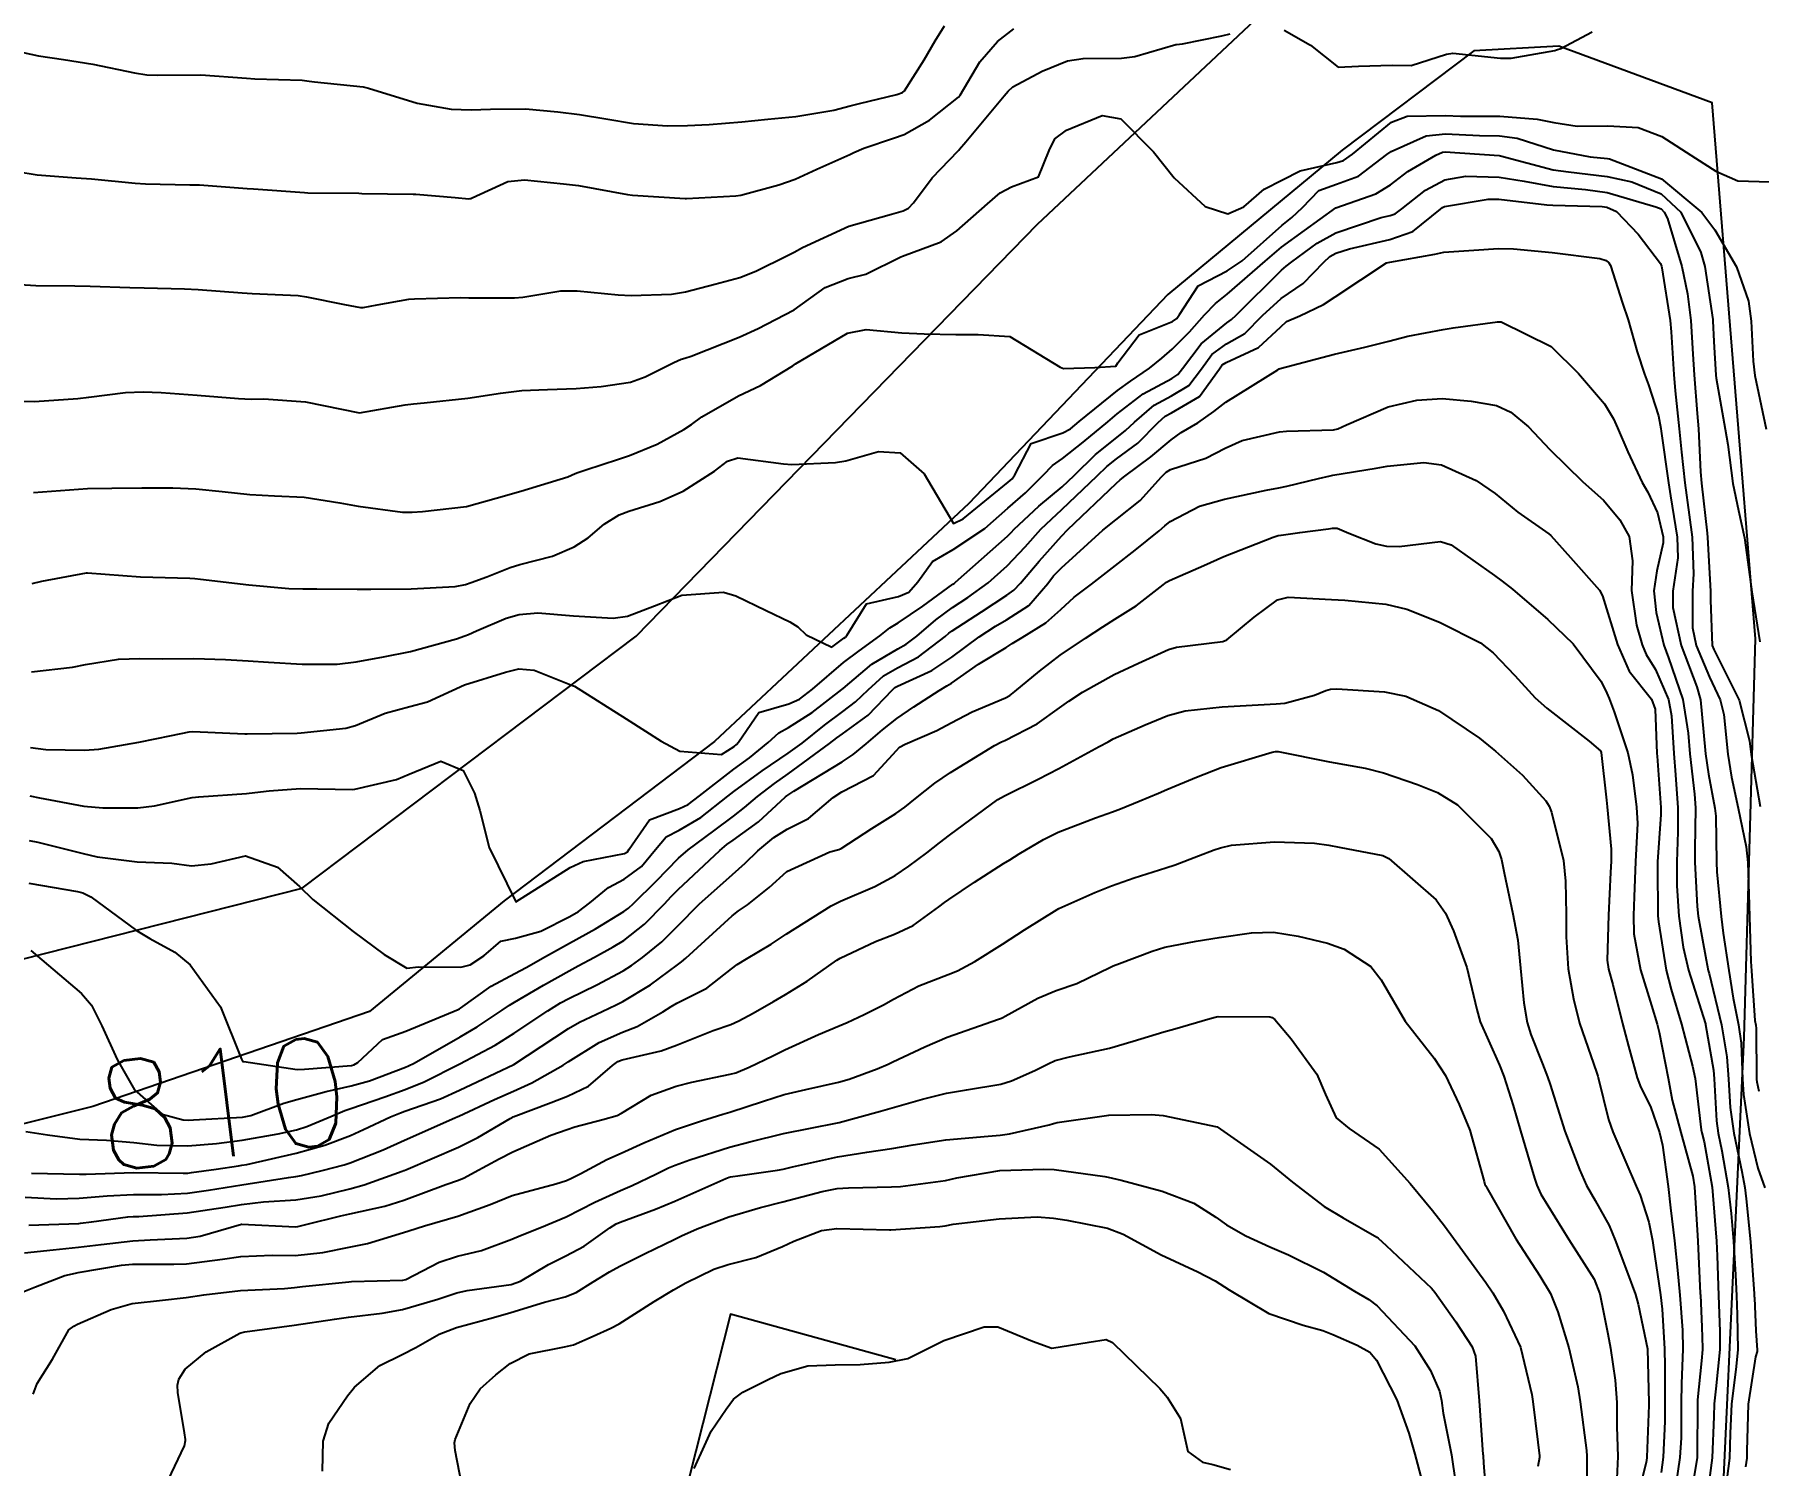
# Model space of a CAD drawing. Header units: metres. Extents: x 307586 to 320046, y 7427249 to 7434250.
# Drawn here: x 319513.1 to 319576.8, y 7427996.4 to 7428049.3 of the extents above; entities that cross this region are included whole.
import ezdxf
from ezdxf.enums import TextEntityAlignment as Align

# ---------------------------------------------------------------- set-up
doc = ezdxf.new("R2010")
doc.units = ezdxf.units.M
doc.header["$MEASUREMENT"] = 0
for name, color, linetype in [('Cotas', 45, 'Continuous'), ('Curvas de Nivel 1m', 11, 'Continuous'), ('Curvas de Nivel 5m', 15, 'Continuous'), ('Edificações', 30, 'Continuous'), ('Vias Secundárias', 230, 'Continuous')]:
    doc.layers.add(name, color=color, linetype=linetype)
doc.styles.add('Style-STANDARD', font='STANDARD.shx')

msp = doc.modelspace()

# ---------------------------------------------------------------- linework, layer by layer
at = {"layer": 'Curvas de Nivel 1m', "flags": 128}
for points, elevation in [([(319511.922, 7428048.808), (319513.233, 7428048.522), (319514.147, 7428048.381), (319515.231, 7428048.211), (319516.772, 7428047.89), (319517.227, 7428047.818), (319517.61, 7428047.808), (319519.227, 7428047.824), (319520.912, 7428047.697), (319521.226, 7428047.671), (319522.969, 7428047.619), (319523.225, 7428047.59), (319523.427, 7428047.559), (319525.223, 7428047.377), (319525.422, 7428047.328), (319527.218, 7428046.77), (319528.472, 7428046.548), (319529.215, 7428046.526), (319529.933, 7428046.555), (319531.216, 7428046.561), (319532.422, 7428046.455), (319533.214, 7428046.355), (319534.188, 7428046.195), (319535.211, 7428046.024), (319536.47, 7428045.938), (319537.21, 7428045.947), (319538.012, 7428045.979), (319539.212, 7428046.08), (319540.179, 7428046.184), (319541.214, 7428046.281), (319542.61, 7428046.512), (319543.219, 7428046.675), (319543.562, 7428046.764), (319544.944, 7428047.093), (319545.152, 7428047.163), (319545.225, 7428047.234), (319545.955, 7428048.37), (319546.363, 7428049.079), (319546.706, 7428049.628)], 798), ([(319512.426, 7428044.246), (319513.183, 7428044.12), (319514.62, 7428044.019), (319515.181, 7428043.982), (319516.795, 7428043.818), (319517.178, 7428043.788), (319518.822, 7428043.761), (319519.178, 7428043.753), (319520.933, 7428043.626), (319521.176, 7428043.607), (319523.055, 7428043.471), (319523.175, 7428043.465), (319525.064, 7428043.442), (319525.175, 7428043.438), (319527.071, 7428043.415), (319527.174, 7428043.411), (319528.62, 7428043.288), (319529.133, 7428043.241), (319529.173, 7428043.245), (319529.198, 7428043.254), (319529.248, 7428043.279), (319530.568, 7428043.88), (319531.183, 7428043.939), (319532.621, 7428043.798), (319533.18, 7428043.728), (319534.988, 7428043.4), (319535.175, 7428043.373), (319537.116, 7428043.248), (319537.174, 7428043.249), (319538.989, 7428043.35), (319539.176, 7428043.377), (319540.577, 7428043.751), (319541.185, 7428043.963), (319541.986, 7428044.333), (319543.2, 7428044.882), (319543.358, 7428044.951), (319543.717, 7428045.105), (319544.824, 7428045.476), (319545.208, 7428045.618), (319546.152, 7428046.142), (319547.222, 7428046.999), (319547.276, 7428047.069), (319548.004, 7428048.296), (319548.658, 7428049.049), (319549.258, 7428049.519)], 799), ([(319511.381, 7428035.791), (319513.086, 7428035.754), (319514.678, 7428035.863), (319515.088, 7428035.916), (319516.443, 7428036.083), (319517.09, 7428036.109), (319517.757, 7428036.087), (319519.089, 7428035.98), (319520.612, 7428035.86), (319521.087, 7428035.838), (319521.558, 7428035.844), (319523.087, 7428035.736), (319525.083, 7428035.33), (319526.77, 7428035.629), (319527.086, 7428035.667), (319527.478, 7428035.695), (319529.089, 7428035.868), (319530.295, 7428036.064), (319531.092, 7428036.154), (319532.034, 7428036.188), (319533.093, 7428036.229), (319534.014, 7428036.301), (319535.095, 7428036.46), (319535.642, 7428036.66), (319536.702, 7428037.194), (319536.979, 7428037.317), (319537.105, 7428037.352), (319537.344, 7428037.425), (319539.113, 7428038.133), (319539.822, 7428038.447), (319541.123, 7428039.124), (319541.147, 7428039.14), (319542.29, 7428039.968), (319543.141, 7428040.29), (319543.799, 7428040.451), (319545.088, 7428041.091), (319545.153, 7428041.119), (319546.583, 7428041.652), (319547.163, 7428042.052), (319548.286, 7428043.053), (319548.76, 7428043.465), (319549.183, 7428043.682), (319550.17, 7428044.048), (319550.564, 7428045.026), (319550.777, 7428045.455), (319551.211, 7428045.781), (319552.533, 7428046.318), (319553.215, 7428046.2), (319554.423, 7428044.978), (319555.189, 7428044.015), (319556.337, 7428042.958), (319557.17, 7428042.68), (319557.767, 7428042.941), (319558.512, 7428043.601), (319559.188, 7428043.943), (319559.838, 7428044.269), (319561.198, 7428044.578), (319561.442, 7428044.653), (319561.771, 7428044.891), (319563.215, 7428046.069), (319563.794, 7428046.287), (319565.218, 7428046.311), (319565.767, 7428046.295), (319567.218, 7428046.293), (319568.594, 7428046.186), (319569.216, 7428046.059), (319570.077, 7428045.929), (319571.214, 7428045.938), (319572.329, 7428045.879), (319573.211, 7428045.547), (319574.446, 7428044.738), (319575.196, 7428044.263), (319576.01, 7428043.903), (319577.19, 7428043.871)], 801), ([(319513.042, 7428032.382), (319514.041, 7428032.462), (319515.044, 7428032.535), (319515.939, 7428032.546), (319517.044, 7428032.558), (319518.197, 7428032.565), (319519.044, 7428032.521), (319520.013, 7428032.42), (319521.042, 7428032.312), (319521.946, 7428032.27), (319523.042, 7428032.216), (319524.364, 7428032.012), (319525.038, 7428031.886), (319526.683, 7428031.667), (319527.036, 7428031.661), (319527.415, 7428031.682), (319529.039, 7428031.872), (319530.137, 7428032.174), (319531.045, 7428032.442), (319532.783, 7428032.967), (319533.051, 7428033.086), (319533.154, 7428033.127), (319533.454, 7428033.226), (319534.656, 7428033.617), (319535.061, 7428033.754), (319536.09, 7428034.178), (319537.076, 7428034.715), (319537.358, 7428034.906), (319537.735, 7428035.18), (319539.091, 7428035.956), (319539.904, 7428036.343), (319541.102, 7428037.069), (319541.201, 7428037.139), (319543.115, 7428038.278), (319543.812, 7428038.407), (319545.121, 7428038.283), (319545.946, 7428038.256), (319547.12, 7428038.23), (319547.949, 7428038.229), (319549.12, 7428038.153), (319550.97, 7428037.021), (319551.102, 7428036.974), (319552.251, 7428037.003), (319553.037, 7428037.058), (319553.106, 7428037.181), (319553.89, 7428038.214), (319555.129, 7428038.706), (319555.282, 7428038.817), (319555.385, 7428038.967), (319556.08, 7428040.024), (319557.149, 7428040.584), (319557.697, 7428040.942), (319559.166, 7428042.254), (319559.539, 7428042.546), (319559.928, 7428042.912), (319560.537, 7428043.552), (319561.186, 7428043.785), (319562.002, 7428044.077), (319563.045, 7428044.872), (319563.204, 7428044.993), (319564.499, 7428045.568), (319565.211, 7428045.637), (319566.466, 7428045.582), (319567.21, 7428045.568), (319567.864, 7428045.475), (319569.205, 7428045.052), (319570.559, 7428044.786), (319571.202, 7428044.725), (319571.268, 7428044.713), (319573.191, 7428043.98), (319574.679, 7428042.735), (319575.167, 7428042.096), (319575.964, 7428040.722), (319576.405, 7428039.453), (319576.507, 7428038.716), (319576.584, 7428037.242), (319576.642, 7428036.715), (319577.061, 7428034.733)], 802), ([(319512.999, 7428029.028), (319513.351, 7428029.115), (319515.003, 7428029.416), (319515.035, 7428029.417), (319517.001, 7428029.274), (319518.817, 7428029.219), (319519.001, 7428029.209), (319519.218, 7428029.181), (319520.999, 7428028.978), (319522.48, 7428028.84), (319522.998, 7428028.83), (319523.51, 7428028.832), (319524.998, 7428028.812), (319525.511, 7428028.812), (319526.998, 7428028.824), (319528.624, 7428028.91), (319529, 7428028.99), (319529.216, 7428029.062), (319529.793, 7428029.272), (319530.651, 7428029.621), (319531.01, 7428029.728), (319532.217, 7428030.04), (319533.02, 7428030.38), (319533.54, 7428030.71), (319534.134, 7428031.219), (319534.683, 7428031.567), (319535.038, 7428031.699), (319536.184, 7428032.056), (319537.045, 7428032.432), (319538.2, 7428033.173), (319538.682, 7428033.542), (319539.061, 7428033.673), (319540.751, 7428033.45), (319541.057, 7428033.42), (319542.681, 7428033.494), (319543.06, 7428033.559), (319544.262, 7428033.901), (319545.064, 7428033.849), (319545.953, 7428033.081), (319547.035, 7428031.239), (319547.387, 7428031.415), (319549.05, 7428032.768), (319549.198, 7428032.892), (319549.302, 7428033.038), (319549.907, 7428034.195), (319551.077, 7428034.597), (319551.353, 7428034.741), (319551.675, 7428035.011), (319553.095, 7428036.159), (319553.579, 7428036.504), (319554.273, 7428036.978), (319554.733, 7428037.349), (319555.114, 7428037.679), (319555.757, 7428038.33), (319556.311, 7428038.958), (319556.715, 7428039.377), (319557.141, 7428039.711), (319558.554, 7428040.929), (319559.158, 7428041.455), (319560.003, 7428042.074), (319561.156, 7428042.9), (319562.638, 7428043.421), (319563.186, 7428043.76), (319563.815, 7428044.243), (319564.854, 7428044.853), (319565.097, 7428044.958), (319565.204, 7428044.971), (319567.191, 7428044.843), (319567.248, 7428044.829), (319569.196, 7428044.307), (319569.758, 7428044.231), (319571.192, 7428044.062), (319572.093, 7428043.863), (319573.183, 7428043.42), (319573.908, 7428042.743), (319574.643, 7428041.25), (319574.789, 7428040.734), (319575.086, 7428038.778), (319575.089, 7428038.73), (319575.121, 7428037.968), (319575.196, 7428036.729), (319575.213, 7428036.618), (319575.548, 7428034.725), (319575.643, 7428034.156), (319575.834, 7428032.722), (319576.035, 7428031.728), (319576.258, 7428030.718), (319576.46, 7428029.274), (319576.536, 7428028.715), (319576.826, 7428026.871)], 803), ([(319512.966, 7428025.761), (319514.484, 7428025.938), (319514.969, 7428026.03), (319516.179, 7428026.23), (319516.971, 7428026.259), (319517.797, 7428026.243), (319518.971, 7428026.254), (319520.14, 7428026.219), (319520.971, 7428026.17), (319521.724, 7428026.122), (319522.97, 7428026.048), (319524.262, 7428026.045), (319524.971, 7428026.126), (319525.981, 7428026.311), (319526.975, 7428026.51), (319528.674, 7428026.979), (319528.981, 7428027.091), (319529.114, 7428027.146), (319529.411, 7428027.276), (319530.511, 7428027.742), (319530.989, 7428027.882), (319531.68, 7428027.94), (319532.989, 7428027.831), (319534.459, 7428027.745), (319534.989, 7428027.818), (319535.989, 7428028.204), (319536.997, 7428028.589), (319538.533, 7428028.702), (319538.997, 7428028.572), (319540.114, 7428028.026), (319540.988, 7428027.605), (319541.28, 7428027.429), (319541.596, 7428027.131), (319542.541, 7428026.679), (319542.982, 7428027.003), (319543.043, 7428027.049), (319543.097, 7428027.109), (319543.819, 7428028.278), (319545.005, 7428028.55), (319545.387, 7428028.706), (319545.721, 7428029.083), (319546.26, 7428029.839), (319547.025, 7428030.287), (319548.187, 7428031.053), (319549.041, 7428031.806), (319549.699, 7428032.381), (319550.353, 7428033.027), (319550.692, 7428033.39), (319551.062, 7428033.65), (319551.83, 7428034.25), (319552.732, 7428034.995), (319553.086, 7428035.29), (319554.041, 7428036.033), (319555.099, 7428036.601), (319555.326, 7428036.742), (319555.501, 7428036.966), (319556.19, 7428037.886), (319557.129, 7428038.66), (319557.3, 7428038.778), (319557.482, 7428038.945), (319559.15, 7428040.597), (319559.323, 7428040.747), (319559.538, 7428040.916), (319560.47, 7428041.596), (319561.164, 7428041.976), (319562.839, 7428042.544), (319563.17, 7428042.62), (319563.353, 7428042.686), (319563.6, 7428042.866), (319564.476, 7428043.564), (319565.189, 7428043.938), (319565.958, 7428044.076), (319567.191, 7428044.033), (319568.118, 7428043.887), (319569.186, 7428043.694), (319570.384, 7428043.589), (319571.183, 7428043.47), (319572.986, 7428042.942), (319573.175, 7428042.863), (319573.295, 7428042.749), (319573.412, 7428042.506), (319573.948, 7428040.742), (319574.157, 7428039.726), (319574.276, 7428038.739), (319574.357, 7428037.495), (319574.399, 7428036.737), (319574.516, 7428035.308), (319574.558, 7428034.735), (319574.639, 7428033.155), (319574.672, 7428032.734), (319574.881, 7428030.885), (319574.895, 7428030.731), (319575.005, 7428028.738), (319575.008, 7428028.405), (319575.066, 7428026.729), (319575.125, 7428026.585), (319576.066, 7428024.719), (319576.445, 7428023.21), (319576.507, 7428022.714), (319576.839, 7428020.786)], 804), ([(319512.909, 7428021.183), (319513.262, 7428021.112), (319514.903, 7428020.804), (319515.607, 7428020.738), (319516.903, 7428020.741), (319517.516, 7428020.808), (319518.909, 7428021.114), (319519.158, 7428021.149), (319520.911, 7428021.269), (319521.014, 7428021.276), (319521.754, 7428021.367), (319522.914, 7428021.446), (319524.826, 7428021.418), (319524.914, 7428021.422), (319526.452, 7428021.78), (319526.92, 7428021.978), (319528.098, 7428022.465), (319528.921, 7428022.118), (319529.339, 7428021.276), (319529.533, 7428020.644), (319529.883, 7428019.27), (319530.863, 7428017.26), (319532.876, 7428018.539), (319533.354, 7428018.749), (319534.881, 7428019.054), (319534.984, 7428019.107), (319535.049, 7428019.208), (319535.804, 7428020.296), (319536.906, 7428020.709), (319537.236, 7428020.857), (319537.65, 7428021.179), (319538.923, 7428022.172), (319539.494, 7428022.588), (319540.183, 7428023.148), (319540.578, 7428023.504), (319540.941, 7428023.708), (319541.812, 7428024.265), (319542.915, 7428025.111), (319542.963, 7428025.148), (319544.023, 7428026.049), (319544.978, 7428026.612), (319545.285, 7428026.781), (319545.678, 7428027.083), (319546.384, 7428027.684), (319546.999, 7428028.133), (319547.559, 7428028.507), (319548.312, 7428029.051), (319549.019, 7428029.674), (319549.682, 7428030.378), (319550.259, 7428031.028), (319550.653, 7428031.407), (319551.04, 7428031.754), (319552.338, 7428033.001), (319552.703, 7428033.351), (319553.062, 7428033.627), (319553.846, 7428034.208), (319554.594, 7428034.975), (319554.85, 7428035.208), (319555.087, 7428035.328), (319556.123, 7428035.93), (319556.857, 7428036.952), (319556.957, 7428037.1), (319557.107, 7428037.192), (319558.307, 7428037.74), (319559.127, 7428038.507), (319559.34, 7428038.707), (319559.834, 7428038.913), (319560.708, 7428039.333), (319561.14, 7428039.618), (319563.037, 7428040.872), (319563.153, 7428040.902), (319564.814, 7428041.196), (319565.157, 7428041.262), (319566.624, 7428041.369), (319567.159, 7428041.397), (319567.728, 7428041.391), (319569.158, 7428041.26), (319570.91, 7428041.028), (319571.155, 7428040.958), (319571.25, 7428040.875), (319571.304, 7428040.778), (319571.752, 7428039.384), (319571.956, 7428038.768), (319572.294, 7428037.584), (319572.56, 7428036.758), (319572.715, 7428036.371), (319573.088, 7428035.217), (319573.168, 7428034.749), (319573.182, 7428034.648), (319573.448, 7428032.746), (319573.524, 7428032.27), (319573.772, 7428030.743), (319573.791, 7428029.977), (319573.615, 7428028.744), (319573.609, 7428028.139), (319573.926, 7428026.741), (319574.498, 7428025.204), (319574.634, 7428024.733), (319574.804, 7428022.862), (319574.813, 7428022.731), (319574.925, 7428021.986), (319575.165, 7428020.727), (319575.206, 7428020.431), (319575.221, 7428018.727), (319575.237, 7428018.377), (319575.392, 7428016.725), (319575.469, 7428016.112), (319575.687, 7428014.722), (319575.846, 7428013.701), (319576.042, 7428012.718), (319576.137, 7428012.048), (319576.191, 7428010.709), (319576.228, 7428010.149), (319576.443, 7428008.705), (319576.754, 7428007.429), (319577.007, 7428006.697)], 806), ([(319512.884, 7428019.535), (319513.202, 7428019.467), (319514.879, 7428019.053), (319515.399, 7428018.923), (319516.876, 7428018.744), (319518.152, 7428018.688), (319518.875, 7428018.598), (319519.605, 7428018.664), (319520.879, 7428018.959), (319522.062, 7428018.55), (319522.868, 7428017.826), (319523.358, 7428017.345), (319524.851, 7428016.17), (319525.994, 7428015.318), (319526.836, 7428014.817), (319527.274, 7428014.866), (319528.836, 7428014.847), (319529.182, 7428014.932), (319529.677, 7428015.272), (319530.306, 7428015.808), (319530.85, 7428015.919), (319531.783, 7428016.177), (319532.858, 7428016.728), (319533.179, 7428016.908), (319533.595, 7428017.223), (319534.294, 7428017.79), (319534.872, 7428018.102), (319535.511, 7428018.569), (319536.022, 7428019.199), (319536.424, 7428019.661), (319536.894, 7428019.912), (319537.7, 7428020.379), (319538.691, 7428021.163), (319538.915, 7428021.341), (319539.967, 7428022.105), (319540.929, 7428022.759), (319541.442, 7428023.132), (319542.27, 7428023.793), (319542.951, 7428024.292), (319543.412, 7428024.649), (319543.877, 7428025.101), (319544.449, 7428025.614), (319544.971, 7428025.909), (319545.743, 7428026.315), (319546.722, 7428027.073), (319546.864, 7428027.192), (319546.986, 7428027.282), (319548.066, 7428027.985), (319549.006, 7428028.589), (319549.269, 7428028.778), (319549.515, 7428029.035), (319550.204, 7428029.846), (319551.031, 7428030.78), (319551.258, 7428031.017), (319553.05, 7428032.725), (319553.188, 7428032.853), (319553.362, 7428032.987), (319554.33, 7428033.711), (319555.073, 7428034.331), (319555.442, 7428034.602), (319556.061, 7428034.96), (319556.658, 7428035.383), (319557.091, 7428035.728), (319559.013, 7428036.921), (319559.07, 7428036.954), (319559.104, 7428036.965), (319560.642, 7428037.372), (319561.112, 7428037.503), (319562.237, 7428037.762), (319563.12, 7428037.979), (319563.825, 7428038.16), (319565.126, 7428038.413), (319565.501, 7428038.472), (319567.131, 7428038.697), (319567.267, 7428038.692), (319569.118, 7428037.777), (319570.13, 7428036.79), (319571.092, 7428035.658), (319571.42, 7428035.109), (319571.568, 7428034.773), (319571.947, 7428033.89), (319572.484, 7428032.759), (319572.694, 7428032.4), (319573.042, 7428031.638), (319573.254, 7428030.748), (319573.253, 7428030.525), (319573.02, 7428029.496), (319572.908, 7428028.752), (319573.001, 7428027.96), (319573.285, 7428026.747), (319573.45, 7428026.274), (319573.987, 7428024.74), (319574.182, 7428023.5), (319574.238, 7428022.737), (319574.409, 7428021.244), (319574.444, 7428020.735), (319574.428, 7428019.204), (319574.43, 7428018.735), (319574.505, 7428017.097), (319574.544, 7428016.733), (319574.847, 7428015.124), (319574.923, 7428014.729), (319574.95, 7428014.62), (319575.41, 7428012.724), (319575.613, 7428011.534), (319575.668, 7428010.717), (319575.732, 7428009.665), (319575.868, 7428008.714), (319576.164, 7428007.297), (319576.267, 7428006.707), (319576.32, 7428006.288), (319576.485, 7428004.704), (319576.619, 7428002.777), (319576.622, 7428002.701), (319576.624, 7428002.633), (319576.68, 7428001.417), (319576.727, 7428000.699), (319576.722, 7428000.65), (319576.67, 7428000.456), (319576.398, 7427998.704), (319576.349, 7427996.982), (319576.342, 7427996.704), (319576.299, 7427996.384)], 807), ([(319512.868, 7428017.956), (319514.67, 7428017.647), (319514.864, 7428017.6), (319515.157, 7428017.447), (319516.851, 7428016.202), (319517.338, 7428015.913), (319518.263, 7428015.409), (319518.836, 7428014.935), (319519.958, 7428013.389), (319520.725, 7428011.449), (319520.765, 7428011.38), (319520.793, 7428011.365), (319520.812, 7428011.361), (319522.789, 7428011.072), (319523.06, 7428011.076), (319524.791, 7428011.222), (319524.879, 7428011.242), (319525.024, 7428011.328), (319525.943, 7428012.177), (319526.805, 7428012.491), (319528.737, 7428013.281), (319528.786, 7428013.308), (319528.814, 7428013.33), (319529.951, 7428014.144), (319530.833, 7428014.619), (319531.251, 7428014.839), (319531.958, 7428015.243), (319532.848, 7428015.736), (319533.81, 7428016.264), (319534.86, 7428016.902), (319535.033, 7428017.036), (319535.214, 7428017.206), (319536.047, 7428018.023), (319536.88, 7428018.879), (319537.232, 7428019.185), (319538.175, 7428019.889), (319538.902, 7428020.429), (319539.313, 7428020.749), (319539.792, 7428021.151), (319540.423, 7428021.64), (319540.921, 7428021.992), (319542.455, 7428023.117), (319542.724, 7428023.325), (319542.938, 7428023.476), (319543.882, 7428024.167), (319544.776, 7428025.092), (319544.873, 7428025.181), (319544.964, 7428025.232), (319546.235, 7428025.813), (319546.975, 7428026.301), (319547.986, 7428027.055), (319548.581, 7428027.455), (319548.993, 7428027.689), (319549.815, 7428028.218), (319550.517, 7428029.025), (319550.733, 7428029.306), (319551.019, 7428029.602), (319552.553, 7428030.997), (319553.037, 7428031.378), (319553.933, 7428032.092), (319554.72, 7428032.973), (319554.887, 7428033.14), (319555.057, 7428033.238), (319556.362, 7428033.659), (319557.069, 7428034.026), (319557.701, 7428034.313), (319559.079, 7428034.629), (319559.338, 7428034.659), (319561.08, 7428034.708), (319561.239, 7428034.74), (319561.558, 7428034.893), (319563.09, 7428035.552), (319564.149, 7428035.803), (319565.093, 7428035.855), (319566.164, 7428035.767), (319567.091, 7428035.604), (319567.624, 7428035.358), (319568.277, 7428034.812), (319569.071, 7428033.979), (319570.288, 7428032.788), (319571.046, 7428032.101), (319571.649, 7428031.381), (319571.999, 7428030.766), (319572.127, 7428029.867), (319572.079, 7428028.764), (319572.264, 7428027.491), (319572.473, 7428026.758), (319572.63, 7428026.405), (319572.974, 7428025.852), (319573.457, 7428024.745), (319573.562, 7428024.135), (319573.646, 7428022.743), (319573.711, 7428021.956), (319573.799, 7428020.741), (319573.794, 7428019.851), (319573.758, 7428018.741), (319573.766, 7428017.855), (319573.836, 7428016.74), (319573.995, 7428015.595), (319574.186, 7428014.737), (319574.813, 7428012.755), (319574.818, 7428012.73), (319575.11, 7428011.04), (319575.14, 7428010.725), (319575.228, 7428009.174), (319575.288, 7428008.722), (319575.423, 7428008.06), (319575.659, 7428006.716), (319575.762, 7428005.744), (319575.853, 7428004.713), (319575.933, 7428003.483), (319575.962, 7428002.711), (319575.988, 7428002.013), (319576.009, 7428000.71), (319575.943, 7427999.988), (319575.774, 7427998.713), (319575.733, 7427997.617), (319575.701, 7427996.714), (319575.565, 7427995.668)], 808), ([(319512.943, 7428015.469), (319514.819, 7428013.882), (319515.189, 7428013.446), (319515.563, 7428012.684), (319516.138, 7428011.437), (319516.776, 7428010.319), (319517.8, 7428009.414), (319518.568, 7428009.21), (319518.761, 7428009.2), (319518.949, 7428009.21), (319520.762, 7428009.312), (319521.079, 7428009.375), (319522.298, 7428009.829), (319522.772, 7428009.961), (319523.858, 7428010.258), (319524.78, 7428010.467), (319525.454, 7428010.652), (319526.791, 7428011.152), (319526.9, 7428011.199), (319527.107, 7428011.305), (319528.803, 7428012.271), (319529.44, 7428012.641), (319530.363, 7428013.264), (319530.631, 7428013.447), (319530.817, 7428013.56), (319531.886, 7428014.185), (319532.835, 7428014.716), (319533.168, 7428014.897), (319533.775, 7428015.221), (319534.461, 7428015.599), (319534.849, 7428015.834), (319535.621, 7428016.437), (319536.351, 7428017.195), (319536.599, 7428017.46), (319536.868, 7428017.726), (319538.398, 7428019.167), (319538.664, 7428019.386), (319538.889, 7428019.542), (319539.827, 7428020.223), (319540.831, 7428021.141), (319540.877, 7428021.177), (319540.914, 7428021.205), (319541.135, 7428021.356), (319542.926, 7428022.434), (319543.332, 7428022.703), (319543.803, 7428023.101), (319544.414, 7428023.622), (319544.947, 7428024.041), (319545.574, 7428024.463), (319546.506, 7428025.075), (319546.793, 7428025.243), (319546.966, 7428025.349), (319547.964, 7428026.046), (319548.979, 7428026.661), (319549.203, 7428026.815), (319549.57, 7428027.034), (319550.446, 7428027.57), (319550.999, 7428028.065), (319551.496, 7428028.523), (319552.13, 7428029.003), (319553.02, 7428029.693), (319553.749, 7428030.259), (319554.63, 7428030.974), (319554.845, 7428031.162), (319555.036, 7428031.319), (319556.119, 7428031.882), (319557.045, 7428032.146), (319558.592, 7428032.471), (319559.049, 7428032.563), (319559.346, 7428032.621), (319560.518, 7428032.905), (319560.947, 7428033.008), (319561.055, 7428033.026), (319562.647, 7428033.288), (319563.06, 7428033.365), (319564.418, 7428033.501), (319565.061, 7428033.414), (319566.349, 7428032.837), (319567.048, 7428032.345), (319567.885, 7428031.661), (319569.033, 7428030.858), (319569.104, 7428030.799), (319569.834, 7428029.982), (319570.906, 7428028.781), (319571.01, 7428028.575), (319571.571, 7428026.771), (319572, 7428025.791), (319572.827, 7428024.752), (319572.957, 7428024.382), (319573.026, 7428022.749), (319573.034, 7428022.647), (319573.168, 7428020.747), (319573.171, 7428020.487), (319573.045, 7428018.748), (319573.04, 7428018.599), (319573.059, 7428016.748), (319573.079, 7428016.53), (319573.37, 7428014.745), (319573.551, 7428014.024), (319573.927, 7428012.739), (319574.34, 7428011.192), (319574.432, 7428010.734), (319574.66, 7428008.845), (319574.688, 7428008.731), (319574.768, 7428008.402), (319575.06, 7428006.725), (319575.189, 7428005.185), (319575.223, 7428004.722), (319575.256, 7428004.181), (319575.305, 7428002.721), (319575.349, 7428001.389), (319575.346, 7428000.72), (319575.206, 7427999.269), (319575.145, 7427998.723), (319575.124, 7427998.245), (319575.063, 7427996.723), (319574.831, 7427994.952)], 809), ([(319512.969, 7428007.239), (319514.74, 7428007.197), (319514.984, 7428007.204), (319516.741, 7428007.259), (319518.577, 7428007.239), (319518.741, 7428007.245), (319518.878, 7428007.263), (319519.794, 7428007.389), (319520.616, 7428007.509), (319520.744, 7428007.529), (319520.929, 7428007.562), (319522.749, 7428007.982), (319523.812, 7428008.28), (319524.756, 7428008.635), (319525.236, 7428008.847), (319526.232, 7428009.315), (319526.606, 7428009.471), (319526.766, 7428009.526), (319528.079, 7428009.985), (319528.778, 7428010.301), (319529.437, 7428010.62), (319530.793, 7428011.26), (319532.806, 7428012.583), (319533.213, 7428012.822), (319534.049, 7428013.218), (319534.572, 7428013.457), (319534.818, 7428013.581), (319535.834, 7428014.194), (319536.839, 7428014.942), (319536.981, 7428015.048), (319537.15, 7428015.185), (319538.859, 7428016.753), (319539.087, 7428016.931), (319539.422, 7428017.154), (319540.224, 7428017.792), (319540.875, 7428018.382), (319542.465, 7428019.116), (319542.795, 7428019.201), (319542.885, 7428019.235), (319544.016, 7428019.979), (319544.905, 7428020.532), (319545.231, 7428020.764), (319545.627, 7428021.083), (319546.345, 7428021.65), (319546.923, 7428022.047), (319548.555, 7428023.046), (319548.803, 7428023.174), (319548.936, 7428023.227), (319550.132, 7428023.841), (319550.954, 7428024.426), (319551.293, 7428024.68), (319551.795, 7428025.008), (319552.97, 7428025.663), (319553.872, 7428026.083), (319554.979, 7428026.584), (319555.275, 7428026.672), (319556.982, 7428026.884), (319557.134, 7428026.948), (319558.149, 7428027.779), (319559.005, 7428028.419), (319559.397, 7428028.527), (319561.006, 7428028.434), (319561.489, 7428028.409), (319563.004, 7428028.268), (319563.789, 7428028.074), (319564.994, 7428027.598), (319566.501, 7428026.835), (319566.979, 7428026.467), (319567.779, 7428025.626), (319568.529, 7428024.807), (319568.957, 7428024.415), (319570.521, 7428023.202), (319570.934, 7428022.848), (319570.96, 7428022.78), (319571.156, 7428021.017), (319571.184, 7428020.776), (319571.333, 7428019.209), (319571.335, 7428018.773), (319571.312, 7428018.348), (319571.23, 7428016.774), (319571.184, 7428015.113), (319571.229, 7428014.774), (319571.39, 7428014.216), (319571.753, 7428012.766), (319571.973, 7428011.931), (319572.292, 7428010.758), (319572.434, 7428010.4), (319572.782, 7428009.697), (319573.124, 7428008.746), (319573.234, 7428008.277), (319573.437, 7428006.743), (319573.524, 7428005.953), (319573.673, 7428004.741), (319573.785, 7428003.661), (319573.875, 7428002.738), (319573.974, 7428001.443), (319573.987, 7428000.737), (319573.932, 7427999.466), (319573.917, 7427998.737), (319573.914, 7427997.457), (319573.868, 7427996.738), (319573.712, 7427995.639)], 811), ([(319512.732, 7428006.348), (319513.894, 7428006.295), (319514.732, 7428006.319), (319515.77, 7428006.402), (319516.733, 7428006.448), (319517.771, 7428006.452), (319518.734, 7428006.506), (319519.513, 7428006.614), (319520.737, 7428006.806), (319522.469, 7428007.082), (319522.741, 7428007.117), (319522.94, 7428007.149), (319523.704, 7428007.34), (319524.524, 7428007.553), (319524.746, 7428007.627), (319525.961, 7428008.107), (319526.754, 7428008.458), (319528.611, 7428009.282), (319528.717, 7428009.327), (319528.764, 7428009.343), (319530.079, 7428009.961), (319530.778, 7428010.264), (319531.458, 7428010.574), (319532.61, 7428011.233), (319532.794, 7428011.353), (319533.948, 7428012.072), (319534.805, 7428012.45), (319535.349, 7428012.663), (319536.291, 7428013.195), (319536.608, 7428013.401), (319536.818, 7428013.515), (319537.92, 7428014.08), (319538.837, 7428014.793), (319539.045, 7428014.953), (319539.388, 7428015.155), (319540.294, 7428015.7), (319540.852, 7428016.07), (319542.52, 7428017.115), (319542.865, 7428017.287), (319544.134, 7428017.834), (319544.874, 7428018.234), (319545.384, 7428018.578), (319546.05, 7428019.078), (319546.519, 7428019.443), (319546.893, 7428019.731), (319548.671, 7428021.044), (319548.914, 7428021.183), (319550.157, 7428021.791), (319550.925, 7428022.196), (319552.42, 7428022.998), (319552.748, 7428023.181), (319552.937, 7428023.281), (319554.118, 7428023.806), (319554.951, 7428024.147), (319555.595, 7428024.322), (319556.956, 7428024.464), (319557.402, 7428024.497), (319558.958, 7428024.575), (319559.272, 7428024.603), (319560.377, 7428024.906), (319560.793, 7428025.074), (319560.965, 7428025.117), (319561.198, 7428025.13), (319562.964, 7428025.023), (319563.75, 7428024.862), (319564.955, 7428024.336), (319566.469, 7428023.306), (319566.934, 7428022.929), (319567.055, 7428022.828), (319568.054, 7428021.943), (319568.915, 7428020.992), (319569.038, 7428020.799), (319569.127, 7428020.581), (319569.576, 7428018.793), (319569.644, 7428018.03), (319569.667, 7428016.792), (319569.671, 7428015.976), (319569.746, 7428014.791), (319569.94, 7428013.675), (319570.167, 7428012.786), (319570.795, 7428010.966), (319570.839, 7428010.825), (319570.851, 7428010.779), (319571.229, 7428009.225), (319571.397, 7428008.771), (319571.87, 7428007.65), (319572.262, 7428006.757), (319572.411, 7428006.426), (319572.73, 7428005.429), (319572.866, 7428004.749), (319572.891, 7428004.578), (319573.157, 7428002.745), (319573.215, 7428002.217), (319573.306, 7428000.744), (319573.315, 7428000.095), (319573.319, 7427998.743), (319573.317, 7427998.069), (319573.25, 7427996.744), (319573.181, 7427996.181)], 812), ([(319512.872, 7428005.317), (319514.722, 7428005.383), (319514.783, 7428005.389), (319515.181, 7428005.445), (319516.531, 7428005.626), (319516.725, 7428005.642), (319516.94, 7428005.642), (319518.727, 7428005.772), (319520.13, 7428005.985), (319520.73, 7428006.087), (319521.541, 7428006.178), (319522.732, 7428006.256), (319523.666, 7428006.408), (319524.736, 7428006.659), (319525.256, 7428006.807), (319526.667, 7428007.311), (319526.721, 7428007.332), (319526.743, 7428007.342), (319526.802, 7428007.367), (319528.752, 7428008.203), (319529.466, 7428008.563), (319530.651, 7428009.261), (319530.724, 7428009.3), (319530.764, 7428009.316), (319532.164, 7428009.847), (319532.776, 7428010.086), (319533.547, 7428010.457), (319534.433, 7428011.214), (319534.636, 7428011.37), (319534.795, 7428011.431), (319536.237, 7428011.757), (319536.801, 7428011.966), (319538.151, 7428012.515), (319538.809, 7428012.738), (319539.104, 7428012.863), (319539.636, 7428013.152), (319540.382, 7428013.582), (319540.823, 7428013.838), (319541.63, 7428014.329), (319542.721, 7428015.112), (319542.844, 7428015.184), (319544.154, 7428015.793), (319544.853, 7428016.07), (319545.548, 7428016.391), (319546.493, 7428017.074), (319546.702, 7428017.234), (319546.866, 7428017.35), (319547.808, 7428017.987), (319548.887, 7428018.675), (319549.114, 7428018.814), (319549.456, 7428019.034), (319550.359, 7428019.565), (319550.901, 7428019.833), (319552.28, 7428020.373), (319552.909, 7428020.592), (319553.202, 7428020.695), (319553.891, 7428020.98), (319554.605, 7428021.284), (319554.917, 7428021.41), (319556.013, 7428021.868), (319556.926, 7428022.229), (319558.805, 7428022.795), (319558.932, 7428022.821), (319559.036, 7428022.815), (319560.928, 7428022.436), (319562.243, 7428022.197), (319562.924, 7428022.027), (319564.177, 7428021.601), (319564.917, 7428021.301), (319565.658, 7428020.843), (319566.901, 7428019.599), (319567.188, 7428019.118), (319567.284, 7428018.824), (319567.376, 7428018.332), (319567.697, 7428016.817), (319567.881, 7428015.843), (319567.987, 7428014.813), (319568.102, 7428013.533), (319568.229, 7428012.809), (319568.368, 7428012.366), (319568.798, 7428011.28), (319568.98, 7428010.798), (319569.075, 7428010.512), (319569.624, 7428008.791), (319570.159, 7428007.379), (319570.427, 7428006.783), (319570.737, 7428006.229), (319571.26, 7428005.303), (319571.486, 7428004.769), (319571.952, 7428003.514), (319572.232, 7428002.757), (319572.333, 7428002.399), (319572.673, 7428000.75), (319572.731, 7427998.749), (319572.73, 7427998.671), (319572.654, 7427996.75), (319572.649, 7427996.723), (319572.621, 7427996.553), (319572.17, 7427994.756)], 813), ([(319512.705, 7428004.29), (319513.765, 7428004.402), (319514.709, 7428004.503), (319515.543, 7428004.609), (319516.713, 7428004.745), (319517.356, 7428004.777), (319518.714, 7428004.836), (319519.202, 7428004.909), (319520.723, 7428005.355), (319520.744, 7428005.358), (319522.722, 7428005.259), (319522.805, 7428005.266), (319523.108, 7428005.346), (319524.399, 7428005.661), (319524.727, 7428005.732), (319526.03, 7428006.017), (319526.732, 7428006.239), (319528.273, 7428006.821), (319528.74, 7428006.975), (319528.958, 7428007.061), (319529.341, 7428007.274), (319530.249, 7428007.764), (319530.751, 7428008.022), (319532.156, 7428008.638), (319532.759, 7428008.857), (319533.042, 7428008.946), (319534.073, 7428009.217), (319534.607, 7428009.37), (319534.767, 7428009.452), (319535.859, 7428010.117), (319536.782, 7428010.455), (319537.367, 7428010.598), (319538.789, 7428010.895), (319538.996, 7428010.952), (319539.488, 7428011.153), (319540.363, 7428011.579), (319540.799, 7428011.797), (319542.044, 7428012.36), (319542.809, 7428012.68), (319543.108, 7428012.809), (319543.736, 7428013.101), (319544.452, 7428013.46), (319544.822, 7428013.669), (319545.753, 7428014.157), (319546.836, 7428014.584), (319547.181, 7428014.721), (319547.817, 7428015.055), (319548.85, 7428015.704), (319549.658, 7428016.229), (319550.863, 7428016.985), (319550.927, 7428017.019), (319552.258, 7428017.613), (319552.876, 7428017.853), (319553.712, 7428018.151), (319554.886, 7428018.525), (319555.222, 7428018.633), (319556.085, 7428018.958), (319556.663, 7428019.185), (319556.896, 7428019.263), (319557.312, 7428019.359), (319558.899, 7428019.482), (319560.374, 7428019.429), (319560.897, 7428019.358), (319561.288, 7428019.285), (319562.894, 7428018.973), (319563.118, 7428018.868), (319564.87, 7428017.337), (319565.21, 7428016.847), (319565.503, 7428016.197), (319566.002, 7428014.838), (319566.371, 7428013.283), (319566.494, 7428012.833), (319566.806, 7428012.143), (319567.208, 7428011.234), (319567.363, 7428010.821), (319567.711, 7428009.739), (319567.985, 7428008.808), (319568.497, 7428007.052), (319568.584, 7428006.802), (319568.74, 7428006.469), (319569.765, 7428004.79), (319570.701, 7428003.319), (319570.92, 7428002.777), (319571.212, 7428001.306), (319571.304, 7428000.771), (319571.484, 7427999.591), (319571.537, 7427998.767), (319571.543, 7427997.863), (319571.575, 7427996.766), (319571.532, 7427995.686)], 814), ([(319513.032, 7427999.073), (319513.183, 7427999.465), (319513.742, 7428000.373), (319514.351, 7428001.453), (319514.534, 7428001.591), (319514.675, 7428001.659), (319515.912, 7428002.206), (319516.683, 7428002.429), (319517.815, 7428002.544), (319518.685, 7428002.644), (319519.336, 7428002.743), (319520.688, 7428002.901), (319522.317, 7428002.983), (319522.69, 7428003.016), (319522.985, 7428003.052), (319524.692, 7428003.228), (319524.79, 7428003.231), (319526.693, 7428003.285), (319526.795, 7428003.308), (319528.036, 7428003.957), (319528.706, 7428004.178), (319529.594, 7428004.387), (319530.716, 7428004.795), (319531.034, 7428004.939), (319531.818, 7428005.244), (319532.727, 7428005.628), (319533.779, 7428006.173), (319534.737, 7428006.602), (319535.166, 7428006.778), (319536.038, 7428007.197), (319536.501, 7428007.437), (319536.746, 7428007.538), (319537.295, 7428007.728), (319538.753, 7428008.201), (319539.505, 7428008.402), (319540.759, 7428008.701), (319542.748, 7428009.096), (319542.813, 7428009.11), (319544.334, 7428009.53), (319544.771, 7428009.653), (319545.884, 7428009.971), (319546.78, 7428010.201), (319547.519, 7428010.322), (319548.785, 7428010.522), (319549.179, 7428010.646), (319550.04, 7428011.028), (319550.536, 7428011.282), (319550.797, 7428011.397), (319551.318, 7428011.532), (319552.802, 7428011.858), (319553.671, 7428012.114), (319554.808, 7428012.46), (319555.209, 7428012.566), (319556.52, 7428012.953), (319556.746, 7428013.019), (319556.814, 7428013.027), (319558.723, 7428013.013), (319558.814, 7428012.996), (319558.911, 7428012.919), (319559.514, 7428012.205), (319560.456, 7428010.903), (319560.785, 7428010.142), (319561.172, 7428009.29), (319561.652, 7428008.887), (319562.762, 7428008.122), (319563.906, 7428006.858), (319564.733, 7428005.86), (319565.177, 7428005.293), (319565.509, 7428004.838), (319566.699, 7428003.206), (319566.956, 7428002.817), (319567.355, 7428002.144), (319567.987, 7428000.807), (319568.399, 7427999.059), (319568.434, 7427998.802), (319568.63, 7427997.3), (319568.69, 7427996.799), (319568.688, 7427996.734), (319568.619, 7427996.4)], 816), ([(319517.787, 7427995.408), (319518.621, 7427997.161), (319518.665, 7427997.357), (319518.663, 7427997.4), (319518.625, 7427997.644), (319518.375, 7427999.138), (319518.366, 7427999.404), (319518.418, 7427999.631), (319518.652, 7427999.992), (319519.42, 7428000.634), (319520.672, 7428001.327), (319520.708, 7428001.343), (319520.851, 7428001.377), (319522.676, 7428001.62), (319524.168, 7428001.845), (319524.679, 7428001.921), (319525.927, 7428002.071), (319526.682, 7428002.203), (319527.98, 7428002.585), (319528.688, 7428002.82), (319529.066, 7428002.899), (319530.692, 7428003.132), (319531.037, 7428003.255), (319532.071, 7428003.871), (319532.707, 7428004.18), (319533.393, 7428004.543), (319534.342, 7428005.214), (319534.574, 7428005.362), (319534.725, 7428005.43), (319536.023, 7428005.904), (319536.733, 7428006.205), (319538.618, 7428007.038), (319538.742, 7428007.088), (319538.799, 7428007.102), (319539.152, 7428007.156), (319540.536, 7428007.351), (319540.745, 7428007.39), (319541.087, 7428007.475), (319542.75, 7428007.849), (319543.837, 7428008.014), (319544.754, 7428008.148), (319545.547, 7428008.29), (319546.757, 7428008.467), (319548.316, 7428008.604), (319548.759, 7428008.645), (319549.104, 7428008.692), (319550.567, 7428009.022), (319550.725, 7428009.069), (319550.774, 7428009.085), (319550.862, 7428009.106), (319552.777, 7428009.381), (319554.342, 7428009.409), (319554.777, 7428009.371), (319556.773, 7428008.95), (319558.753, 7428007.568), (319559.557, 7428006.912), (319560.734, 7428006.014), (319561.431, 7428005.59), (319562.672, 7428004.871), (319562.722, 7428004.835), (319563.019, 7428004.566), (319564.695, 7428002.99), (319564.815, 7428002.848), (319565.591, 7428001.745), (319566.203, 7428000.827), (319566.319, 7428000.475), (319566.462, 7427998.823), (319566.597, 7427996.847), (319566.599, 7427996.82), (319566.604, 7427996.801), (319566.62, 7427996.534), (319566.748, 7427994.819)], 817), ([(319523.717, 7427996.234), (319523.751, 7427997.339), (319523.96, 7427998.006), (319524.64, 7427999.013), (319524.899, 7427999.327), (319525.842, 7428000.131), (319526.661, 7428000.539), (319527.174, 7428000.793), (319528.035, 7428001.29), (319528.675, 7428001.538), (319530.038, 7428001.907), (319530.681, 7428002.086), (319531.923, 7428002.479), (319532.687, 7428002.676), (319533.089, 7428002.826), (319533.721, 7428003.22), (319534.322, 7428003.59), (319534.702, 7428003.802), (319535.64, 7428004.269), (319536.717, 7428004.792), (319536.983, 7428004.922), (319537.563, 7428005.177), (319538.728, 7428005.622), (319539.907, 7428005.972), (319540.733, 7428006.175), (319542.187, 7428006.568), (319542.739, 7428006.673), (319543.15, 7428006.695), (319544.739, 7428006.731), (319545.074, 7428006.752), (319546.742, 7428006.971), (319547.157, 7428007.064), (319548.746, 7428007.339), (319550.378, 7428007.392), (319550.748, 7428007.371), (319552.62, 7428007.116), (319552.744, 7428007.095), (319553.231, 7428006.985), (319554.739, 7428006.577), (319555.911, 7428006.135), (319556.73, 7428005.615), (319557.127, 7428005.336), (319557.833, 7428004.929), (319558.717, 7428004.514), (319559.406, 7428004.219), (319560.703, 7428003.576), (319561.848, 7428002.883), (319562.383, 7428002.568), (319562.688, 7428002.343), (319564.074, 7428000.856), (319564.664, 7427999.946), (319564.993, 7427999.181), (319565.061, 7427998.844), (319565.122, 7427998.367), (319565.43, 7427996.838), (319565.585, 7427995.808)], 818), ([(319528.961, 7427995.276), (319528.62, 7427996.997), (319528.596, 7427997.28), (319528.624, 7427997.394), (319529.182, 7427998.73), (319529.552, 7427999.271), (319530.124, 7427999.792), (319530.657, 7428000.204), (319531.352, 7428000.56), (319532.667, 7428000.823), (319532.991, 7428000.903), (319533.724, 7428001.219), (319534.377, 7428001.512), (319534.678, 7428001.671), (319535.981, 7428002.492), (319536.69, 7428002.923), (319537.148, 7428003.183), (319538.177, 7428003.691), (319538.704, 7428003.868), (319539.733, 7428004.125), (319540.714, 7428004.524), (319541.13, 7428004.721), (319542.163, 7428005.118), (319542.724, 7428005.197), (319544.674, 7428005.14), (319544.723, 7428005.14), (319546.532, 7428005.265), (319546.725, 7428005.298), (319547.02, 7428005.36), (319548.728, 7428005.556), (319550.13, 7428005.625), (319550.728, 7428005.577), (319551.218, 7428005.503), (319552.725, 7428005.205), (319553.309, 7428004.984), (319554.712, 7428004.221), (319556.062, 7428003.59), (319556.698, 7428003.267), (319557.222, 7428002.935), (319558.684, 7428002.053), (319559.959, 7428001.629), (319560.678, 7428001.421), (319561.056, 7428001.273), (319561.947, 7428000.881), (319562.42, 7428000.624), (319562.667, 7428000.327), (319563.414, 7427998.862), (319563.858, 7427997.635), (319564.076, 7427996.855), (319564.603, 7427994.907)], 819)]:
    msp.add_lwpolyline(points, dxfattribs=dict(at, elevation=elevation))
at = {"layer": 'Curvas de Nivel 5m', "flags": 128}
for points, elevation in [([(319512.54, 7428040.071), (319513.131, 7428040.032), (319514.567, 7428040.023), (319515.131, 7428040.012), (319516.603, 7428039.963), (319517.131, 7428039.954), (319518.627, 7428039.911), (319519.13, 7428039.886), (319520.749, 7428039.764), (319521.128, 7428039.746), (319522.819, 7428039.663), (319523.127, 7428039.621), (319524.533, 7428039.336), (319525.122, 7428039.228), (319525.222, 7428039.229), (319525.739, 7428039.324), (319526.911, 7428039.528), (319527.126, 7428039.548), (319528.825, 7428039.587), (319529.127, 7428039.583), (319530.815, 7428039.576), (319531.128, 7428039.611), (319532.531, 7428039.84), (319533.132, 7428039.843), (319534.65, 7428039.694), (319535.13, 7428039.664), (319536.614, 7428039.712), (319537.132, 7428039.801), (319538.221, 7428040.089), (319539.14, 7428040.331), (319539.734, 7428040.564), (319540.904, 7428041.142), (319541.154, 7428041.266), (319541.455, 7428041.434), (319543.164, 7428042.229), (319544.749, 7428042.674), (319545.17, 7428042.794), (319545.367, 7428042.892), (319545.558, 7428043.086), (319546.252, 7428044.015), (319547.202, 7428045.012), (319547.233, 7428045.039), (319547.26, 7428045.069), (319547.487, 7428045.348), (319548.911, 7428047.045), (319549.051, 7428047.217), (319549.228, 7428047.381), (319550.305, 7428047.961), (319551.243, 7428048.331), (319551.828, 7428048.428), (319553.245, 7428048.44), (319553.738, 7428048.493), (319555.252, 7428048.939), (319555.279, 7428048.943), (319555.493, 7428048.968), (319556.944, 7428049.265), (319557.257, 7428049.34)], 800), ([(319559.258, 7428049.464), (319560.219, 7428048.91), (319561.241, 7428048.1), (319561.995, 7428048.135), (319563.243, 7428048.181), (319563.94, 7428048.165), (319565.249, 7428048.584), (319565.479, 7428048.619), (319567.247, 7428048.44), (319567.638, 7428048.433), (319569.252, 7428048.723), (319569.314, 7428048.738), (319569.474, 7428048.798), (319570.634, 7428049.412)], 800), ([(319512.928, 7428022.967), (319513.502, 7428022.889), (319514.927, 7428022.867), (319515.463, 7428022.91), (319516.93, 7428023.16), (319518.142, 7428023.412), (319518.789, 7428023.548), (319518.935, 7428023.56), (319520.849, 7428023.466), (319520.934, 7428023.468), (319522.786, 7428023.501), (319522.935, 7428023.511), (319524.588, 7428023.684), (319524.94, 7428023.785), (319526.035, 7428024.231), (319526.95, 7428024.482), (319527.596, 7428024.657), (319528.963, 7428025.28), (319530.481, 7428025.752), (319530.969, 7428025.873), (319531.537, 7428025.82), (319532.963, 7428025.261), (319533.028, 7428025.229), (319534.945, 7428024.031), (319536.232, 7428023.197), (319536.929, 7428022.825), (319538.464, 7428022.703), (319538.931, 7428023.008), (319539.019, 7428023.072), (319539.095, 7428023.158), (319539.839, 7428024.262), (319540.955, 7428024.579), (319541.343, 7428024.748), (319541.82, 7428025.127), (319542.973, 7428026.102), (319543.546, 7428026.535), (319544.31, 7428027.097), (319544.687, 7428027.392), (319544.99, 7428027.572), (319545.898, 7428028.183), (319547.012, 7428029.001), (319547.054, 7428029.028), (319547.105, 7428029.069), (319549.03, 7428030.775), (319549.162, 7428030.908), (319549.282, 7428031.038), (319550.188, 7428031.882), (319551.049, 7428032.599), (319551.492, 7428033.013), (319552.276, 7428033.791), (319553.074, 7428034.424), (319553.391, 7428034.674), (319553.717, 7428034.984), (319554.451, 7428035.615), (319555.093, 7428035.955), (319555.724, 7428036.336), (319556.194, 7428036.959), (319556.574, 7428037.492), (319557.117, 7428037.882), (319557.795, 7428038.267), (319558.448, 7428038.93), (319559.139, 7428039.553), (319559.949, 7428040.108), (319560.713, 7428040.904), (319560.944, 7428041.113), (319561.156, 7428041.228), (319561.661, 7428041.395), (319563.162, 7428041.73), (319564, 7428042.027), (319565.027, 7428042.851), (319565.104, 7428042.92), (319565.174, 7428042.95), (319566.789, 7428043.224), (319567.179, 7428043.229), (319568.96, 7428043.019), (319569.176, 7428043.002), (319570.999, 7428042.959), (319571.175, 7428042.935), (319571.535, 7428042.775), (319572.33, 7428041.928), (319573.154, 7428040.852), (319573.198, 7428040.75), (319573.211, 7428040.691), (319573.515, 7428038.746), (319573.553, 7428038.319), (319573.643, 7428036.745), (319573.7, 7428036.14), (319573.847, 7428034.742), (319573.932, 7428033.88), (319574.057, 7428032.74), (319574.219, 7428031.56), (319574.322, 7428030.737), (319574.371, 7428029.385), (319574.338, 7428028.737), (319574.335, 7428027.394), (319574.477, 7428026.735), (319574.971, 7428025.562), (319575.356, 7428024.726), (319575.494, 7428024.186), (319575.645, 7428022.723), (319575.78, 7428021.866), (319576.023, 7428020.719), (319576.318, 7428019.297), (319576.382, 7428018.715), (319576.428, 7428017.156), (319576.443, 7428016.714), (319576.494, 7428015.066), (319576.514, 7428014.713), (319576.645, 7428012.882), (319576.675, 7428012.711), (319576.687, 7428012.586), (319576.708, 7428010.701), (319576.711, 7428010.62), (319576.789, 7428010.263)], 805), ([(319512.756, 7428008.783), (319513.562, 7428008.655), (319514.753, 7428008.501), (319515.74, 7428008.453), (319516.752, 7428008.375), (319517.606, 7428008.272), (319518.751, 7428008.25), (319519.806, 7428008.336), (319520.754, 7428008.454), (319522.086, 7428008.69), (319522.758, 7428008.844), (319523.145, 7428008.96), (319524.024, 7428009.337), (319524.542, 7428009.557), (319524.767, 7428009.628), (319526.03, 7428010.062), (319526.778, 7428010.33), (319527.475, 7428010.608), (319528.793, 7428011.28), (319530.097, 7428011.97), (319530.804, 7428012.408), (319532.043, 7428013.242), (319532.518, 7428013.534), (319532.82, 7428013.697), (319533.854, 7428014.193), (319534.836, 7428014.72), (319535.134, 7428014.911), (319535.54, 7428015.203), (319536.256, 7428015.789), (319536.855, 7428016.382), (319537.643, 7428017.178), (319538.874, 7428018.272), (319539.339, 7428018.695), (319539.809, 7428019.151), (319540.392, 7428019.643), (319540.895, 7428019.951), (319541.681, 7428020.348), (319542.584, 7428021.115), (319542.915, 7428021.323), (319544.082, 7428021.937), (319544.931, 7428022.857), (319545.039, 7428022.982), (319545.249, 7428023.087), (319546.418, 7428023.598), (319546.945, 7428023.882), (319547.727, 7428024.283), (319548.959, 7428024.803), (319549.113, 7428024.886), (319549.304, 7428025.037), (319550.207, 7428025.792), (319550.977, 7428026.382), (319551.908, 7428027.006), (319552.556, 7428027.43), (319552.994, 7428027.706), (319553.784, 7428028.199), (319554.782, 7428028.972), (319554.907, 7428029.078), (319555.015, 7428029.141), (319556.28, 7428029.697), (319557.024, 7428030.026), (319558.841, 7428030.733), (319559.032, 7428030.796), (319559.137, 7428030.814), (319559.83, 7428030.912), (319560.886, 7428031.05), (319561.035, 7428031.072), (319561.208, 7428031.071), (319561.641, 7428030.891), (319562.644, 7428030.491), (319563.028, 7428030.405), (319563.495, 7428030.398), (319565.03, 7428030.581), (319565.416, 7428030.459), (319567.018, 7428029.326), (319567.305, 7428029.115), (319567.686, 7428028.82), (319568.996, 7428027.695), (319569.925, 7428026.791), (319570.969, 7428025.407), (319571.168, 7428024.98), (319571.256, 7428024.776), (319571.44, 7428024.288), (319571.948, 7428022.765), (319572.124, 7428021.961), (319572.274, 7428020.76), (319572.302, 7428020.154), (319572.232, 7428018.76), (319572.184, 7428017.45), (319572.156, 7428016.761), (319572.172, 7428016.077), (319572.418, 7428014.756), (319572.823, 7428013.439), (319573.035, 7428012.748), (319573.107, 7428012.45), (319573.435, 7428010.744), (319573.592, 7428009.934), (319573.906, 7428008.739), (319574.352, 7428007.13), (319574.418, 7428006.733), (319574.52, 7428004.937), (319574.536, 7428004.732), (319574.627, 7428002.798), (319574.631, 7428002.731), (319574.681, 7428001.568), (319574.711, 7428000.768), (319574.711, 7428000.729), (319574.669, 7428000.311), (319574.526, 7427998.859), (319574.518, 7427998.731), (319574.517, 7427996.838), (319574.512, 7427996.731), (319574.241, 7427995.1)], 810), ([(319512.687, 7428002.868), (319513.114, 7428003.04), (319514.196, 7428003.455), (319514.595, 7428003.55), (319514.695, 7428003.568), (319516.294, 7428003.839), (319516.7, 7428003.878), (319518.234, 7428003.872), (319518.7, 7428003.891), (319520.032, 7428004.058), (319520.705, 7428004.156), (319521.864, 7428004.204), (319522.706, 7428004.202), (319523.737, 7428004.31), (319524.711, 7428004.505), (319525.389, 7428004.647), (319526.719, 7428005.043), (319526.913, 7428005.114), (319527.485, 7428005.299), (319528.727, 7428005.647), (319529.917, 7428006.082), (319530.734, 7428006.416), (319532.345, 7428006.842), (319532.74, 7428006.968), (319532.92, 7428007.049), (319533.261, 7428007.225), (319534.222, 7428007.742), (319534.751, 7428007.98), (319535.595, 7428008.361), (319536.76, 7428008.848), (319537.728, 7428009.176), (319538.509, 7428009.421), (319538.768, 7428009.498), (319540.017, 7428009.905), (319540.778, 7428010.146), (319541.573, 7428010.336), (319542.785, 7428010.607), (319543.176, 7428010.717), (319544.212, 7428011.096), (319544.616, 7428011.271), (319544.796, 7428011.359), (319545.972, 7428011.908), (319546.805, 7428012.262), (319548.7, 7428012.93), (319548.812, 7428012.968), (319548.863, 7428012.989), (319548.947, 7428013.039), (319550.149, 7428013.701), (319550.827, 7428013.987), (319551.588, 7428014.252), (319552.841, 7428014.854), (319552.933, 7428014.898), (319553.164, 7428014.987), (319554.38, 7428015.442), (319554.849, 7428015.586), (319555.998, 7428015.812), (319556.853, 7428015.945), (319558.043, 7428016.12), (319558.855, 7428016.143), (319559.771, 7428015.994), (319560.851, 7428015.742), (319561.47, 7428015.512), (319562.456, 7428014.876), (319562.836, 7428014.382), (319563.726, 7428012.861), (319564.799, 7428011.484), (319565.209, 7428010.846), (319565.723, 7428009.781), (319566.109, 7428008.83), (319566.639, 7428006.927), (319566.672, 7428006.821), (319566.697, 7428006.775), (319566.742, 7428006.701), (319567.812, 7428004.809), (319568.703, 7428003.45), (319569.09, 7428002.796), (319569.365, 7428002.114), (319569.772, 7428000.789), (319570.104, 7427999.34), (319570.189, 7427998.785), (319570.42, 7427996.988), (319570.436, 7427996.782), (319570.43, 7427994.956)], 815), ([(319537.458, 7427996.328), (319537.832, 7427997.168), (319538.084, 7427997.709), (319538.637, 7427998.526), (319538.905, 7427998.892), (319539.255, 7427999.154), (319540.183, 7427999.611), (319540.653, 7427999.841), (319541.656, 7428000.127), (319542.659, 7428000.161), (319543.588, 7428000.172), (319544.66, 7428000.251), (319545.345, 7428000.397), (319546.673, 7428001.06), (319548.164, 7428001.559), (319548.678, 7428001.566), (319549.959, 7428001.027), (319550.669, 7428000.77), (319552.042, 7428000.999), (319552.674, 7428001.097), (319552.91, 7428000.988), (319554.656, 7427999.281), (319554.803, 7427999.117), (319554.924, 7427998.966), (319555.426, 7427998.174), (319555.692, 7427996.954), (319556.238, 7427996.565), (319556.618, 7427996.471), (319557.265, 7427996.285)], 820)]:
    msp.add_lwpolyline(points, dxfattribs=dict(at, elevation=elevation))
at = {"layer": 'Edificações'}
msp.add_lwpolyline([(319544.903, 7428000.345), (319538.795, 7428002.03), (319536.756, 7427993.956), (319535.983, 7427994.448), (319534.296, 7427988.55), (319544.903, 7427984.619)], dxfattribs=at)
at = {"layer": 'Vias Secundárias'}
for points in [[(319435.978, 7428013.143), (319444.059, 7428013.037), (319451.229, 7428012.2), (319458.08, 7428012.3), (319466.617, 7428014.642), (319476.155, 7428013.888), (319496.755, 7428012.861), (319508.295, 7428014.046), (319522.97, 7428017.773), (319535.31, 7428027.085), (319550.134, 7428042.302), (319565.585, 7428056.804)], [(319435.978, 7428013.143), (319444.059, 7428013.037), (319451.229, 7428012.2), (319458.08, 7428012.3), (319466.617, 7428014.642), (319476.155, 7428013.888), (319496.755, 7428012.861), (319508.295, 7428014.046), (319522.97, 7428017.773), (319535.31, 7428027.085), (319550.134, 7428042.302), (319565.585, 7428056.804)], [(319575.479, 7427995.747), (319576.243, 7428012.256), (319576.664, 7428026.981), (319575.063, 7428046.786), (319569.396, 7428048.879), (319566.262, 7428048.702), (319561.395, 7428045.031), (319554.958, 7428039.709), (319547.602, 7428031.98), (319538.201, 7428023.194), (319530.435, 7428017.301), (319525.457, 7428013.213), (319515.238, 7428009.7), (319507.877, 7428007.865), (319496.544, 7428009.259), (319484.274, 7428009.021), (319470.82, 7428009.364), (319464.277, 7428007.593), (319460.193, 7428005.248), (319458.558, 7428004.087), (319449.388, 7427996.506), (319443.359, 7427981.708)], [(319575.479, 7427995.747), (319576.243, 7428012.256), (319576.664, 7428026.981), (319575.063, 7428046.786), (319569.396, 7428048.879), (319566.262, 7428048.702), (319561.395, 7428045.031), (319554.958, 7428039.709), (319547.602, 7428031.98), (319538.201, 7428023.194), (319530.435, 7428017.301), (319525.457, 7428013.213), (319515.238, 7428009.7), (319507.877, 7428007.865), (319496.544, 7428009.259), (319484.274, 7428009.021), (319470.82, 7428009.364), (319464.277, 7428007.593), (319460.193, 7428005.248), (319458.558, 7428004.087), (319449.388, 7427996.506), (319443.359, 7427981.708)]]:
    msp.add_lwpolyline(points, dxfattribs=at)

# ---------------------------------------------------------------- texts
at = {"layer": 'Cotas', "style": 'Style-STANDARD'}
msp.add_text('810', height=4, rotation=6.96184, dxfattribs=at).set_placement((319520.033, 7428009.828, 810), align=Align.MIDDLE_CENTER)

doc.saveas('drawing.dxf')
